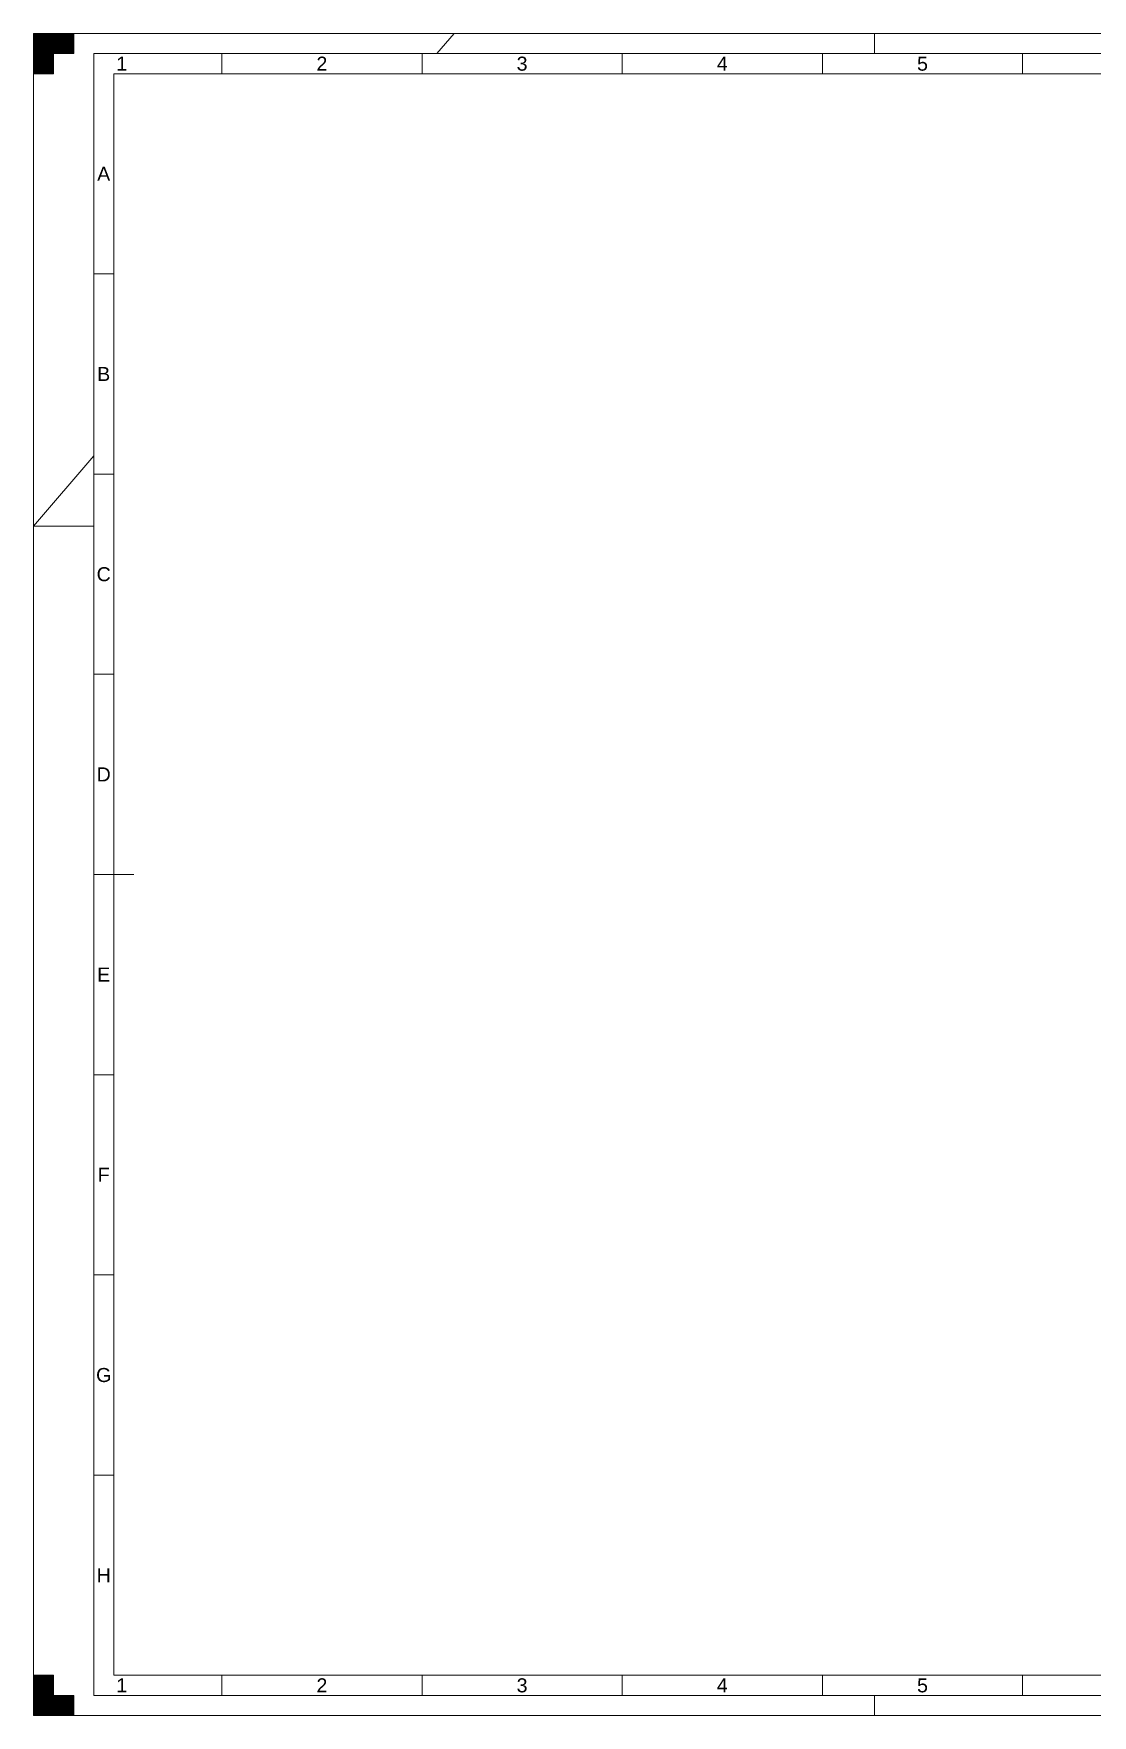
# Paper-space layout 'A2 - Landscape' of a CAD drawing. Header units: millimetres. Extents: x 0 to 594, y 0 to 420.
# Drawn here: x 0 to 264.4, y 0 to 420 of the extents above; entities that cross this region are included whole.
import ezdxf
from ezdxf.enums import TextEntityAlignment as Align

# ---------------------------------------------------------------- set-up
doc = ezdxf.new("R2010")
doc.units = ezdxf.units.MM
for name, color, linetype, lineweight in [('CDL_FRAME', 7, 'Continuous', 18), ('CDL_FRAME_GREEN', 3, 'Continuous', 18), ('CDL_FRAME_RED', 1, 'Continuous', 18), ('CDL_FRAME_YELLOW', 2, 'Continuous', 18)]:
    doc.layers.add(name, color=color, linetype=linetype, lineweight=lineweight)
doc.layers.add('CDL_TITLE_BLOCK', color=7, linetype='Continuous')
doc.styles.add('RHI_BORDER', font='arial.ttf')

# ---------------------------------------------------------------- blocks, each defined once
blk = doc.blocks.new('LANDSCAPE_DINA2_FRAME_REV03_ISO5457')
at = {"layer": 'CDL_FRAME_GREEN'}
h = blk.add_hatch(color=256, dxfattribs=at)
h.dxf.hatch_style = 1
h.paths.add_polyline_path([(5, 420), (0, 420), (0, 415), (5, 415)])
h = blk.add_hatch(color=256, dxfattribs=at)
h.dxf.hatch_style = 1
h.paths.add_polyline_path([(5, 415), (10, 415), (10, 420), (5, 420)])
h = blk.add_hatch(color=256, dxfattribs=at)
h.dxf.hatch_style = 1
h.paths.add_polyline_path([(5, 415), (0, 415), (0, 410), (5, 410)])
h = blk.add_hatch(color=256, dxfattribs=at)
h.dxf.hatch_style = 1
h.paths.add_polyline_path([(5, 10), (0, 10), (0, 5), (5, 5)])
h = blk.add_hatch(color=256, dxfattribs=at)
h.dxf.hatch_style = 1
h.paths.add_polyline_path([(5, 5), (0, 5), (0, 0), (5, 0)])
h = blk.add_hatch(color=256, dxfattribs=at)
h.dxf.hatch_style = 1
h.paths.add_polyline_path([(5, 0), (10, 0), (10, 5), (5, 5)])
at = {"layer": 'CDL_FRAME', "linetype": 'Continuous'}
for p, q in [((20, 410), (584, 410)), ((20, 10), (20, 410)), ((15, 210), (25, 210)), ((20, 10), (584, 10))]:
    blk.add_line(p, q, dxfattribs=at)
at = {"layer": 'CDL_FRAME_GREEN', "linetype": 'Continuous'}
for p, q in [((210, 415), (210, 420)), ((0, 420), (594, 420)), ((0, 0), (0, 420)), ((100.73, 415), (105, 420)), ((0, 297), (15, 314.57)), ((0, 297), (15, 297)), ((210, 0), (210, 5)), ((0, 0), (594, 0))]:
    blk.add_line(p, q, dxfattribs=at)
at = {"layer": 'CDL_FRAME_GREEN'}
for points in [[(5, 410), (0, 410), (0, 420), (5, 420)], [(0, 415), (10, 415), (10, 420), (0, 420)], [(5, 10), (0, 10), (0, 0), (5, 0)], [(0, 5), (10, 5), (10, 0), (0, 0)]]:
    blk.add_lwpolyline(points, close=True, dxfattribs=at)
at = {"layer": 'CDL_FRAME_RED', "linetype": 'Continuous'}
for p, q in [((15, 5), (15, 415)), ((15, 415), (589, 415)), ((15, 5), (589, 5))]:
    blk.add_line(p, q, dxfattribs=at)
at = {"layer": 'CDL_FRAME_YELLOW', "linetype": 'Continuous'}
for p, q in [((47, 410), (47, 415)), ((97, 410), (97, 415)), ((147, 410), (147, 415)), ((197, 410), (197, 415)), ((247, 410), (247, 415)), ((15, 360), (20, 360)), ((15, 310), (20, 310)), ((15, 260), (20, 260)), ((15, 160), (20, 160)), ((15, 110), (20, 110)), ((15, 60), (20, 60)), ((47, 5), (47, 10)), ((97, 5), (97, 10)), ((147, 5), (147, 10)), ((197, 5), (197, 10)), ((247, 5), (247, 10))]:
    blk.add_line(p, q, dxfattribs=at)
at = {"layer": 'CDL_FRAME_GREEN', "linetype": 'Continuous', "style": 'RHI_BORDER'}
for s, p in [('1', (22, 412.5)), ('2', (72, 412.5)), ('3', (122, 412.5)), ('4', (172, 412.5)), ('5', (222, 412.5)), ('A', (17.5, 385)), ('B', (17.5, 335)), ('C', (17.5, 285)), ('D', (17.5, 235)), ('E', (17.5, 185)), ('F', (17.5, 135)), ('G', (17.5, 85)), ('H', (17.5, 35)), ('1', (22, 7.5)), ('2', (72, 7.5)), ('3', (122, 7.5)), ('4', (172, 7.5)), ('5', (222, 7.5))]:
    blk.add_text(s, height=3.5, dxfattribs=at).set_placement(p, align=Align.MIDDLE_CENTER)

psp = doc.layouts.new('A2 - Landscape')

# ---------------------------------------------------------------- block references
at = {"layer": 'CDL_TITLE_BLOCK', "lineweight": 0}
psp.add_blockref('LANDSCAPE_DINA2_FRAME_REV03_ISO5457', (0, 0), dxfattribs=at)

doc.saveas('drawing.dxf')
